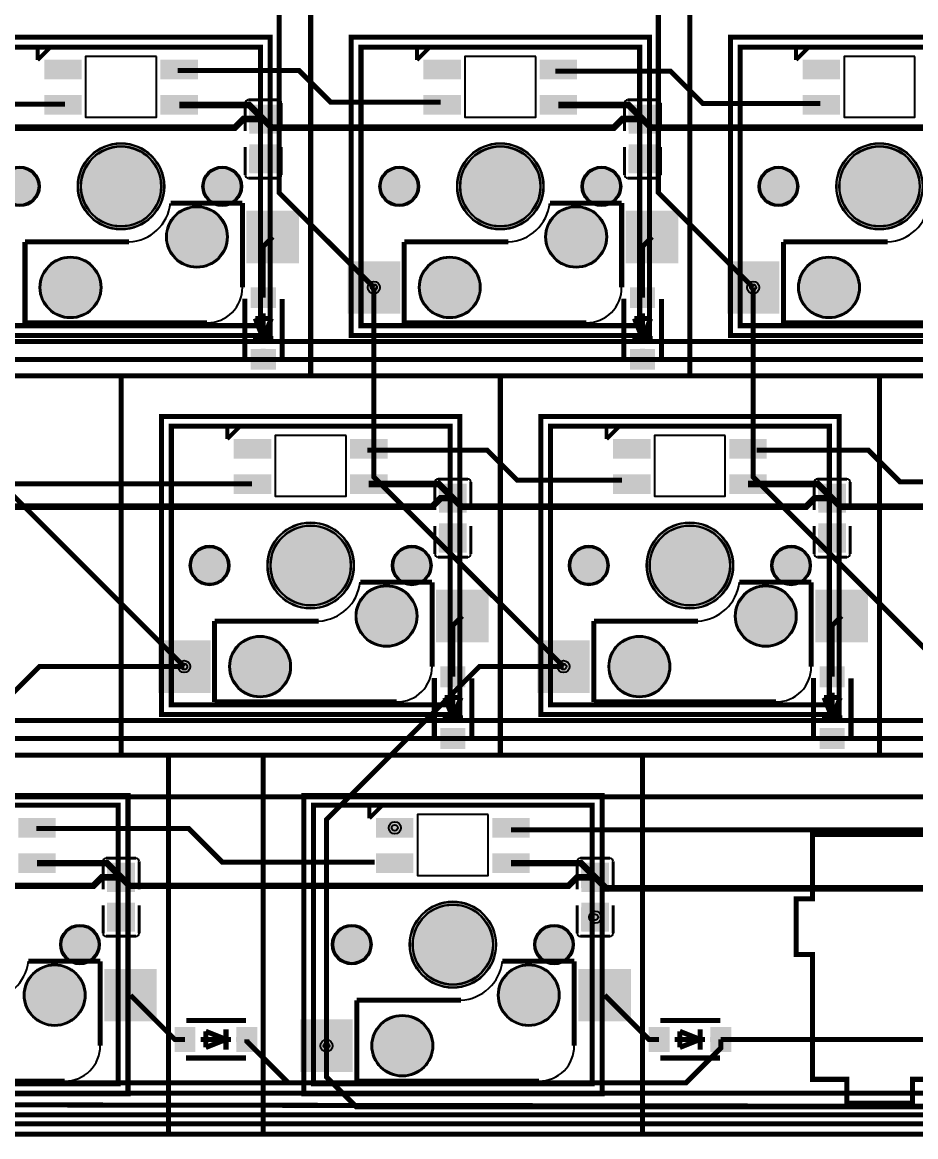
# Model space of a CAD drawing. Header units: millimetres. Extents: x 5 to 310, y -122 to -25.
# Drawn here: x 42.7 to 87.5, y -121.6 to -65.6 of the extents above; entities that cross this region are included whole.
import ezdxf

# ---------------------------------------------------------------- set-up
doc = ezdxf.new("R2010")
doc.units = ezdxf.units.MM
for name, color, linetype, true_color in [('BoardOutLine', 6, 'Continuous', 0xff00ff), ('BottomLayer', 5, 'Continuous', 0x0000ff), ('BottomPasteMaskLayer', 7, 'Continuous', 0x800000), ('BottomSilkLayer', 7, 'Continuous', 0x66cc33), ('BottomSolderMaskLayer', 7, 'Continuous', 0xaa00ff), ('Document', 7, 'Continuous', 0xffffff), ('Hole', 7, 'Continuous', 0x222222), ('Multi-Layer', 7, 'Continuous', 0xc0c0c0), ('TopLayer', 1, 'Continuous', 0xff0000), ('TopSilkLayer', 7, 'Continuous', 0xffcc00), ('TopSolderMaskLayer', 7, 'Continuous', 0x800080)]:
    doc.layers.add(name, color=color, linetype=linetype, true_color=true_color)

msp = doc.modelspace()

# ---------------------------------------------------------------- hatches: boundary and pattern name
at = {"layer": 'BottomLayer'}
for points in [[(43.816, -67.507), (45.594, -67.507), (45.594, -68.396), (43.816, -68.396)], [(49.658, -67.507), (51.436, -67.507), (51.436, -68.396), (49.658, -68.396)], [(62.867, -67.507), (64.645, -67.507), (64.645, -68.396), (62.867, -68.396)], [(68.709, -67.507), (70.487, -67.507), (70.487, -68.396), (68.709, -68.396)], [(81.917, -67.507), (83.695, -67.507), (83.695, -68.396), (81.917, -68.396)], [(43.816, -69.285), (45.594, -69.285), (45.594, -70.174), (43.816, -70.174)], [(49.658, -69.285), (51.436, -69.285), (51.436, -70.174), (49.658, -70.174)], [(62.867, -69.285), (64.645, -69.285), (64.645, -70.174), (62.867, -70.174)], [(68.709, -69.285), (70.487, -69.285), (70.487, -70.174), (68.709, -70.174)], [(81.917, -69.285), (83.695, -69.285), (83.695, -70.174), (81.917, -70.174)], [(55.445, -71.144), (54.095, -71.144), (54.095, -69.734), (55.445, -69.734)], [(74.495, -71.144), (73.145, -71.144), (73.145, -69.734), (74.495, -69.734)], [(55.445, -71.734), (54.095, -71.734), (54.095, -73.144), (55.445, -73.144)], [(74.495, -71.734), (73.145, -71.734), (73.145, -73.144), (74.495, -73.144)], [(53.976, -75.09), (56.516, -75.09), (56.516, -77.63), (53.976, -77.63)], [(73.027, -75.09), (75.567, -75.09), (75.567, -77.63), (73.027, -77.63)], [(59.057, -77.63), (61.597, -77.63), (61.597, -80.17), (59.057, -80.17)], [(78.107, -77.63), (80.647, -77.63), (80.647, -80.17), (78.107, -80.17)], [(55.37, -79.914), (55.37, -78.914), (54.17, -78.914), (54.17, -79.914)], [(74.42, -79.914), (74.42, -78.914), (73.22, -78.914), (73.22, -79.914)], [(55.37, -83.014), (55.37, -82.014), (54.17, -82.014), (54.17, -83.014)], [(74.42, -83.014), (74.42, -82.014), (73.22, -82.014), (73.22, -83.014)], [(53.341, -86.557), (55.119, -86.557), (55.119, -87.446), (53.341, -87.446)], [(59.183, -86.557), (60.961, -86.557), (60.961, -87.446), (59.183, -87.446)], [(72.392, -86.557), (74.17, -86.557), (74.17, -87.446), (72.392, -87.446)], [(78.234, -86.557), (80.012, -86.557), (80.012, -87.446), (78.234, -87.446)], [(53.341, -88.335), (55.119, -88.335), (55.119, -89.224), (53.341, -89.224)], [(59.183, -88.335), (60.961, -88.335), (60.961, -89.224), (59.183, -89.224)], [(72.392, -88.335), (74.17, -88.335), (74.17, -89.224), (72.392, -89.224)], [(78.234, -88.335), (80.012, -88.335), (80.012, -89.224), (78.234, -89.224)], [(64.97, -90.195), (63.62, -90.195), (63.62, -88.785), (64.97, -88.785)], [(84.021, -90.195), (82.671, -90.195), (82.671, -88.785), (84.021, -88.785)], [(64.97, -90.785), (63.62, -90.785), (63.62, -92.195), (64.97, -92.195)], [(84.021, -90.785), (82.671, -90.785), (82.671, -92.195), (84.021, -92.195)], [(63.501, -94.141), (66.041, -94.141), (66.041, -96.681), (63.501, -96.681)], [(82.552, -94.141), (85.092, -94.141), (85.092, -96.681), (82.552, -96.681)], [(49.531, -96.681), (52.071, -96.681), (52.071, -99.221), (49.531, -99.221)], [(68.582, -96.681), (71.122, -96.681), (71.122, -99.221), (68.582, -99.221)], [(64.895, -98.965), (64.895, -97.965), (63.695, -97.965), (63.695, -98.965)], [(83.946, -98.965), (83.946, -97.965), (82.746, -97.965), (82.746, -98.965)], [(64.895, -102.065), (64.895, -101.065), (63.695, -101.065), (63.695, -102.065)], [(83.946, -102.065), (83.946, -101.065), (82.746, -101.065), (82.746, -102.065)], [(42.514, -105.608), (44.292, -105.608), (44.292, -106.497), (42.514, -106.497)], [(60.485, -105.608), (62.263, -105.608), (62.263, -106.497), (60.485, -106.497)], [(66.327, -105.608), (68.105, -105.608), (68.105, -106.497), (66.327, -106.497)], [(42.514, -107.386), (44.292, -107.386), (44.292, -108.275), (42.514, -108.275)], [(60.485, -107.386), (62.263, -107.386), (62.263, -108.275), (60.485, -108.275)], [(66.327, -107.386), (68.105, -107.386), (68.105, -108.275), (66.327, -108.275)], [(48.301, -109.245), (46.951, -109.245), (46.951, -107.835), (48.301, -107.835)], [(72.114, -109.245), (70.764, -109.245), (70.764, -107.835), (72.114, -107.835)], [(48.301, -109.835), (46.951, -109.835), (46.951, -111.245), (48.301, -111.245)], [(72.114, -109.835), (70.764, -109.835), (70.764, -111.245), (72.114, -111.245)], [(46.832, -113.191), (49.372, -113.191), (49.372, -115.731), (46.832, -115.731)], [(70.645, -113.191), (73.185, -113.191), (73.185, -115.731), (70.645, -115.731)], [(56.675, -115.731), (59.215, -115.731), (59.215, -118.271), (56.675, -118.271)], [(51.339, -116.084), (50.339, -116.084), (50.339, -117.284), (51.339, -117.284)], [(54.439, -116.084), (53.439, -116.084), (53.439, -117.284), (54.439, -117.284)], [(75.152, -116.084), (74.152, -116.084), (74.152, -117.284), (75.152, -117.284)], [(78.252, -116.084), (77.252, -116.084), (77.252, -117.284), (78.252, -117.284)]]:
    msp.add_hatch(color=256, dxfattribs=at).paths.add_polyline_path(points)
at = {"layer": 'BottomPasteMaskLayer'}
for points in [[(43.816, -67.507), (45.594, -67.507), (45.594, -68.396), (43.816, -68.396)], [(49.658, -67.507), (51.436, -67.507), (51.436, -68.396), (49.658, -68.396)], [(62.867, -67.507), (64.645, -67.507), (64.645, -68.396), (62.867, -68.396)], [(68.709, -67.507), (70.487, -67.507), (70.487, -68.396), (68.709, -68.396)], [(81.917, -67.507), (83.695, -67.507), (83.695, -68.396), (81.917, -68.396)], [(43.816, -69.285), (45.594, -69.285), (45.594, -70.174), (43.816, -70.174)], [(49.658, -69.285), (51.436, -69.285), (51.436, -70.174), (49.658, -70.174)], [(62.867, -69.285), (64.645, -69.285), (64.645, -70.174), (62.867, -70.174)], [(68.709, -69.285), (70.487, -69.285), (70.487, -70.174), (68.709, -70.174)], [(81.917, -69.285), (83.695, -69.285), (83.695, -70.174), (81.917, -70.174)], [(55.39, -69.764), (54.11, -69.764), (54.06, -69.814), (54.06, -70.964), (54.11, -71.014), (54.52, -71.019), (54.52, -70.569), (54.97, -70.569), (54.97, -71.009), (55.39, -71.014), (55.44, -70.964), (55.44, -69.814)], [(74.44, -69.764), (73.16, -69.764), (73.11, -69.814), (73.11, -70.964), (73.16, -71.014), (73.57, -71.019), (73.57, -70.569), (74.02, -70.569), (74.02, -71.009), (74.44, -71.014), (74.49, -70.964), (74.49, -69.814)], [(55.39, -71.914), (54.97, -71.914), (54.97, -72.359), (54.52, -72.359), (54.52, -71.919), (54.11, -71.914), (54.06, -71.964), (54.06, -73.114), (54.11, -73.164), (55.39, -73.164), (55.44, -73.114), (55.44, -71.964)], [(74.44, -71.914), (74.02, -71.914), (74.02, -72.359), (73.57, -72.359), (73.57, -71.919), (73.16, -71.914), (73.11, -71.964), (73.11, -73.114), (73.16, -73.164), (74.44, -73.164), (74.49, -73.114), (74.49, -71.964)], [(53.976, -75.09), (56.516, -75.09), (56.516, -77.63), (53.976, -77.63)], [(73.027, -75.09), (75.567, -75.09), (75.567, -77.63), (73.027, -77.63)], [(59.057, -77.63), (61.597, -77.63), (61.597, -80.17), (59.057, -80.17)], [(78.107, -77.63), (80.647, -77.63), (80.647, -80.17), (78.107, -80.17)], [(55.37, -79.914), (55.37, -78.914), (54.17, -78.914), (54.17, -79.914)], [(74.42, -79.914), (74.42, -78.914), (73.22, -78.914), (73.22, -79.914)], [(55.37, -83.014), (55.37, -82.014), (54.17, -82.014), (54.17, -83.014)], [(74.42, -83.014), (74.42, -82.014), (73.22, -82.014), (73.22, -83.014)], [(53.341, -86.557), (55.119, -86.557), (55.119, -87.446), (53.341, -87.446)], [(59.183, -86.557), (60.961, -86.557), (60.961, -87.446), (59.183, -87.446)], [(72.392, -86.557), (74.17, -86.557), (74.17, -87.446), (72.392, -87.446)], [(78.234, -86.557), (80.012, -86.557), (80.012, -87.446), (78.234, -87.446)], [(53.341, -88.335), (55.119, -88.335), (55.119, -89.224), (53.341, -89.224)], [(59.183, -88.335), (60.961, -88.335), (60.961, -89.224), (59.183, -89.224)], [(72.392, -88.335), (74.17, -88.335), (74.17, -89.224), (72.392, -89.224)], [(78.234, -88.335), (80.012, -88.335), (80.012, -89.224), (78.234, -89.224)], [(64.915, -88.815), (63.635, -88.815), (63.585, -88.865), (63.585, -90.015), (63.635, -90.065), (64.045, -90.07), (64.045, -89.62), (64.495, -89.62), (64.495, -90.06), (64.915, -90.065), (64.965, -90.015), (64.965, -88.865)], [(83.966, -88.815), (82.686, -88.815), (82.636, -88.865), (82.636, -90.015), (82.686, -90.065), (83.096, -90.07), (83.096, -89.62), (83.546, -89.62), (83.546, -90.06), (83.966, -90.065), (84.016, -90.015), (84.016, -88.865)], [(64.915, -90.965), (64.495, -90.965), (64.495, -91.41), (64.045, -91.41), (64.045, -90.97), (63.635, -90.965), (63.585, -91.015), (63.585, -92.165), (63.635, -92.215), (64.915, -92.215), (64.965, -92.165), (64.965, -91.015)], [(83.966, -90.965), (83.546, -90.965), (83.546, -91.41), (83.096, -91.41), (83.096, -90.97), (82.686, -90.965), (82.636, -91.015), (82.636, -92.165), (82.686, -92.215), (83.966, -92.215), (84.016, -92.165), (84.016, -91.015)], [(63.501, -94.141), (66.041, -94.141), (66.041, -96.681), (63.501, -96.681)], [(82.552, -94.141), (85.092, -94.141), (85.092, -96.681), (82.552, -96.681)], [(49.531, -96.681), (52.071, -96.681), (52.071, -99.221), (49.531, -99.221)], [(68.582, -96.681), (71.122, -96.681), (71.122, -99.221), (68.582, -99.221)], [(64.895, -98.965), (64.895, -97.965), (63.695, -97.965), (63.695, -98.965)], [(83.946, -98.965), (83.946, -97.965), (82.746, -97.965), (82.746, -98.965)], [(64.895, -102.065), (64.895, -101.065), (63.695, -101.065), (63.695, -102.065)], [(83.946, -102.065), (83.946, -101.065), (82.746, -101.065), (82.746, -102.065)], [(42.514, -105.608), (44.292, -105.608), (44.292, -106.497), (42.514, -106.497)], [(60.485, -105.608), (62.263, -105.608), (62.263, -106.497), (60.485, -106.497)], [(66.327, -105.608), (68.105, -105.608), (68.105, -106.497), (66.327, -106.497)], [(42.514, -107.386), (44.292, -107.386), (44.292, -108.275), (42.514, -108.275)], [(60.485, -107.386), (62.263, -107.386), (62.263, -108.275), (60.485, -108.275)], [(66.327, -107.386), (68.105, -107.386), (68.105, -108.275), (66.327, -108.275)], [(48.246, -107.865), (46.966, -107.865), (46.916, -107.915), (46.916, -109.065), (46.966, -109.115), (47.376, -109.12), (47.376, -108.67), (47.826, -108.67), (47.826, -109.11), (48.246, -109.115), (48.296, -109.065), (48.296, -107.915)], [(72.059, -107.865), (70.779, -107.865), (70.729, -107.915), (70.729, -109.065), (70.779, -109.115), (71.189, -109.12), (71.189, -108.67), (71.639, -108.67), (71.639, -109.11), (72.059, -109.115), (72.109, -109.065), (72.109, -107.915)], [(48.246, -110.015), (47.826, -110.015), (47.826, -110.46), (47.376, -110.46), (47.376, -110.02), (46.966, -110.015), (46.916, -110.065), (46.916, -111.215), (46.966, -111.265), (48.246, -111.265), (48.296, -111.215), (48.296, -110.065)], [(72.059, -110.015), (71.639, -110.015), (71.639, -110.46), (71.189, -110.46), (71.189, -110.02), (70.779, -110.015), (70.729, -110.065), (70.729, -111.215), (70.779, -111.265), (72.059, -111.265), (72.109, -111.215), (72.109, -110.065)], [(46.832, -113.191), (49.372, -113.191), (49.372, -115.731), (46.832, -115.731)], [(70.645, -113.191), (73.185, -113.191), (73.185, -115.731), (70.645, -115.731)], [(56.675, -115.731), (59.215, -115.731), (59.215, -118.271), (56.675, -118.271)], [(51.339, -116.084), (50.339, -116.084), (50.339, -117.284), (51.339, -117.284)], [(54.439, -116.084), (53.439, -116.084), (53.439, -117.284), (54.439, -117.284)], [(75.152, -116.084), (74.152, -116.084), (74.152, -117.284), (75.152, -117.284)], [(78.252, -116.084), (77.252, -116.084), (77.252, -117.284), (78.252, -117.284)]]:
    msp.add_hatch(color=256, dxfattribs=at).paths.add_polyline_path(points)
at = {"layer": 'BottomSolderMaskLayer'}
for points in [[(43.765, -67.456), (45.645, -67.456), (45.645, -68.447), (43.765, -68.447)], [(49.607, -67.456), (51.487, -67.456), (51.487, -68.447), (49.607, -68.447)], [(62.816, -67.456), (64.695, -67.456), (64.695, -68.447), (62.816, -68.447)], [(68.658, -67.456), (70.537, -67.456), (70.537, -68.447), (68.658, -68.447)], [(81.866, -67.456), (83.746, -67.456), (83.746, -68.447), (81.866, -68.447)], [(43.765, -69.234), (45.645, -69.234), (45.645, -70.225), (43.765, -70.225)], [(49.607, -69.234), (51.487, -69.234), (51.487, -70.225), (49.607, -70.225)], [(62.816, -69.234), (64.695, -69.234), (64.695, -70.225), (62.816, -70.225)], [(68.658, -69.234), (70.537, -69.234), (70.537, -70.225), (68.658, -70.225)], [(81.866, -69.234), (83.746, -69.234), (83.746, -70.225), (81.866, -70.225)], [(55.469, -71.171), (54.071, -71.171), (54.071, -69.708), (55.469, -69.708)], [(74.52, -71.171), (73.121, -71.171), (73.121, -69.708), (74.52, -69.708)], [(45.451, -73.82, 1), (49.802, -73.82, 1)], [(64.501, -73.82, 1), (68.852, -73.82, 1)], [(83.552, -73.82, 1), (87.902, -73.82, 1)], [(55.469, -71.708), (54.071, -71.708), (54.071, -73.171), (55.469, -73.171)], [(74.52, -71.708), (73.121, -71.708), (73.121, -73.171), (74.52, -73.171)], [(41.546, -73.82, 1), (43.547, -73.82, 1)], [(51.706, -73.82, 1), (53.707, -73.82, 1)], [(60.596, -73.82, 1), (62.597, -73.82, 1)], [(70.756, -73.82, 1), (72.757, -73.82, 1)], [(79.647, -73.82, 1), (81.647, -73.82, 1)], [(49.886, -76.36, 1), (52.987, -76.36, 1)], [(68.936, -76.36, 1), (72.037, -76.36, 1)], [(53.925, -75.04), (56.567, -75.04), (56.567, -77.681), (53.925, -77.681)], [(72.976, -75.04), (75.617, -75.04), (75.617, -77.681), (72.976, -77.681)], [(43.536, -78.9, 1), (46.637, -78.9, 1)], [(59.006, -77.58), (61.647, -77.58), (61.647, -80.221), (59.006, -80.221)], [(62.586, -78.9, 1), (65.687, -78.9, 1)], [(78.056, -77.58), (80.698, -77.58), (80.698, -80.221), (78.056, -80.221)], [(81.637, -78.9, 1), (84.737, -78.9, 1)], [(55.401, -79.936), (55.401, -78.893), (54.14, -78.893), (54.14, -79.936)], [(74.451, -79.936), (74.451, -78.893), (73.19, -78.893), (73.19, -79.936)], [(55.401, -83.035), (55.401, -81.993), (54.14, -81.993), (54.14, -83.035)], [(74.451, -83.035), (74.451, -81.993), (73.19, -81.993), (73.19, -83.035)], [(53.291, -86.507), (55.17, -86.507), (55.17, -87.497), (53.291, -87.497)], [(59.133, -86.507), (61.012, -86.507), (61.012, -87.497), (59.133, -87.497)], [(72.341, -86.507), (74.221, -86.507), (74.221, -87.497), (72.341, -87.497)], [(78.183, -86.507), (80.063, -86.507), (80.063, -87.497), (78.183, -87.497)], [(53.291, -88.285), (55.17, -88.285), (55.17, -89.275), (53.291, -89.275)], [(59.133, -88.285), (61.012, -88.285), (61.012, -89.275), (59.133, -89.275)], [(72.341, -88.285), (74.221, -88.285), (74.221, -89.275), (72.341, -89.275)], [(78.183, -88.285), (80.063, -88.285), (80.063, -89.275), (78.183, -89.275)], [(64.995, -90.221), (63.596, -90.221), (63.596, -88.758), (64.995, -88.758)], [(84.045, -90.221), (82.646, -90.221), (82.646, -88.758), (84.045, -88.758)], [(54.976, -92.871, 1), (59.327, -92.871, 1)], [(74.026, -92.871, 1), (78.377, -92.871, 1)], [(64.995, -90.758), (63.596, -90.758), (63.596, -92.221), (64.995, -92.221)], [(84.045, -90.758), (82.646, -90.758), (82.646, -92.221), (84.045, -92.221)], [(51.071, -92.871, 1), (53.072, -92.871, 1)], [(61.231, -92.871, 1), (63.232, -92.871, 1)], [(70.121, -92.871, 1), (72.122, -92.871, 1)], [(80.281, -92.871, 1), (82.282, -92.871, 1)], [(59.411, -95.411, 1), (62.512, -95.411, 1)], [(78.461, -95.411, 1), (81.562, -95.411, 1)], [(63.451, -94.09), (66.092, -94.09), (66.092, -96.732), (63.451, -96.732)], [(82.501, -94.09), (85.143, -94.09), (85.143, -96.732), (82.501, -96.732)], [(49.481, -96.63), (52.122, -96.63), (52.122, -99.272), (49.481, -99.272)], [(53.061, -97.951, 1), (56.162, -97.951, 1)], [(68.531, -96.63), (71.173, -96.63), (71.173, -99.272), (68.531, -99.272)], [(72.111, -97.951, 1), (75.212, -97.951, 1)], [(64.926, -98.986), (64.926, -97.944), (63.665, -97.944), (63.665, -98.986)], [(83.976, -98.986), (83.976, -97.944), (82.715, -97.944), (82.715, -98.986)], [(64.926, -102.086), (64.926, -101.044), (63.665, -101.044), (63.665, -102.086)], [(83.976, -102.086), (83.976, -101.044), (82.715, -101.044), (82.715, -102.086)], [(42.463, -105.557), (44.343, -105.557), (44.343, -106.548), (42.463, -106.548)], [(60.434, -105.557), (62.314, -105.557), (62.314, -106.548), (60.434, -106.548)], [(66.276, -105.557), (68.156, -105.557), (68.156, -106.548), (66.276, -106.548)], [(42.463, -107.335), (44.343, -107.335), (44.343, -108.326), (42.463, -108.326)], [(60.434, -107.335), (62.314, -107.335), (62.314, -108.326), (60.434, -108.326)], [(66.276, -107.335), (68.156, -107.335), (68.156, -108.326), (66.276, -108.326)], [(48.325, -109.272), (46.927, -109.272), (46.927, -107.808), (48.325, -107.808)], [(72.138, -109.272), (70.74, -109.272), (70.74, -107.808), (72.138, -107.808)], [(62.12, -111.921, 1), (66.471, -111.921, 1)], [(48.325, -109.809), (46.927, -109.809), (46.927, -111.272), (48.325, -111.272)], [(72.138, -109.809), (70.74, -109.809), (70.74, -111.272), (72.138, -111.272)], [(44.562, -111.921, 1), (46.563, -111.921, 1)], [(58.215, -111.921, 1), (60.216, -111.921, 1)], [(68.375, -111.921, 1), (70.376, -111.921, 1)], [(42.742, -114.461, 1), (45.843, -114.461, 1)], [(66.555, -114.461, 1), (69.656, -114.461, 1)], [(46.781, -113.141), (49.423, -113.141), (49.423, -115.782), (46.781, -115.782)], [(70.594, -113.141), (73.236, -113.141), (73.236, -115.782), (70.594, -115.782)], [(56.624, -115.681), (59.266, -115.681), (59.266, -118.322), (56.624, -118.322)], [(60.205, -117.001, 1), (63.306, -117.001, 1)], [(51.364, -116.059), (50.313, -116.059), (50.313, -117.309), (51.364, -117.309)], [(54.464, -116.059), (53.413, -116.059), (53.413, -117.309), (54.464, -117.309)], [(75.177, -116.059), (74.126, -116.059), (74.126, -117.309), (75.177, -117.309)], [(78.277, -116.059), (77.226, -116.059), (77.226, -117.309), (78.277, -117.309)]]:
    msp.add_hatch(color=256, dxfattribs=at).paths.add_polyline_path(points)
at = {"layer": 'Document'}
for points in [[(54.897, -79.821), (54.897, -78.932), (54.643, -78.932), (54.643, -79.821)], [(73.947, -79.821), (73.947, -78.932), (73.693, -78.932), (73.693, -79.821)], [(54.334, -79.493), (55.223, -79.493), (55.223, -79.239), (54.334, -79.239)], [(73.384, -79.493), (74.273, -79.493), (74.273, -79.239), (73.384, -79.239)], [(54.897, -82.869), (54.897, -81.98), (54.643, -81.98), (54.643, -82.869)], [(73.947, -82.869), (73.947, -81.98), (73.693, -81.98), (73.693, -82.869)], [(64.422, -98.872), (64.422, -97.983), (64.168, -97.983), (64.168, -98.872)], [(83.473, -98.872), (83.473, -97.983), (83.219, -97.983), (83.219, -98.872)], [(63.859, -98.543), (64.748, -98.543), (64.748, -98.289), (63.859, -98.289)], [(82.909, -98.543), (83.798, -98.543), (83.798, -98.289), (82.909, -98.289)], [(64.422, -101.92), (64.422, -101.031), (64.168, -101.031), (64.168, -101.92)], [(83.473, -101.92), (83.473, -101.031), (83.219, -101.031), (83.219, -101.92)], [(50.917, -117.12), (50.917, -116.231), (50.663, -116.231), (50.663, -117.12)], [(74.73, -117.12), (74.73, -116.231), (74.476, -116.231), (74.476, -117.12)], [(51.246, -116.557), (50.357, -116.557), (50.357, -116.811), (51.246, -116.811)], [(54.294, -116.557), (53.405, -116.557), (53.405, -116.811), (54.294, -116.811)], [(75.059, -116.557), (74.17, -116.557), (74.17, -116.811), (75.059, -116.811)], [(78.107, -116.557), (77.218, -116.557), (77.218, -116.811), (78.107, -116.811)]]:
    msp.add_hatch(color=256, dxfattribs=at).paths.add_polyline_path(points)
at = {"layer": 'Multi-Layer'}
for points in [[(45.476, -73.82, 1), (49.776, -73.82, 1)], [(64.527, -73.82, 1), (68.827, -73.82, 1)], [(83.577, -73.82, 1), (87.877, -73.82, 1)], [(41.571, -73.82, 1), (43.521, -73.82, 1)], [(51.731, -73.82, 1), (53.681, -73.82, 1)], [(60.622, -73.82, 1), (62.572, -73.82, 1)], [(70.782, -73.82, 1), (72.732, -73.82, 1)], [(79.672, -73.82, 1), (81.622, -73.82, 1)], [(49.911, -76.36, 1), (52.961, -76.36, 1)], [(68.962, -76.36, 1), (72.012, -76.36, 1)], [(43.561, -78.9, 1), (46.611, -78.9, 1)], [(62.612, -78.9, 1), (65.662, -78.9, 1)], [(81.662, -78.9, 1), (84.712, -78.9, 1)], [(55.001, -92.871, 1), (59.301, -92.871, 1)], [(74.052, -92.871, 1), (78.352, -92.871, 1)], [(51.096, -92.871, 1), (53.046, -92.871, 1)], [(61.256, -92.871, 1), (63.206, -92.871, 1)], [(70.147, -92.871, 1), (72.097, -92.871, 1)], [(80.307, -92.871, 1), (82.257, -92.871, 1)], [(59.436, -95.411, 1), (62.486, -95.411, 1)], [(78.487, -95.411, 1), (81.537, -95.411, 1)], [(53.086, -97.951, 1), (56.136, -97.951, 1)], [(72.137, -97.951, 1), (75.187, -97.951, 1)], [(62.145, -111.921, 1), (66.445, -111.921, 1)], [(44.587, -111.921, 1), (46.537, -111.921, 1)], [(58.24, -111.921, 1), (60.19, -111.921, 1)], [(68.4, -111.921, 1), (70.35, -111.921, 1)], [(42.767, -114.461, 1), (45.817, -114.461, 1)], [(66.58, -114.461, 1), (69.63, -114.461, 1)], [(60.23, -117.001, 1), (63.28, -117.001, 1)]]:
    msp.add_hatch(color=256, dxfattribs=at).paths.add_polyline_path(points)
at = {"layer": 'TopSolderMaskLayer'}
for points in [[(45.451, -73.82, 1), (49.802, -73.82, 1)], [(64.501, -73.82, 1), (68.852, -73.82, 1)], [(83.552, -73.82, 1), (87.902, -73.82, 1)], [(41.546, -73.82, 1), (43.547, -73.82, 1)], [(51.706, -73.82, 1), (53.707, -73.82, 1)], [(60.596, -73.82, 1), (62.597, -73.82, 1)], [(70.756, -73.82, 1), (72.757, -73.82, 1)], [(79.647, -73.82, 1), (81.647, -73.82, 1)], [(49.886, -76.36, 1), (52.987, -76.36, 1)], [(68.936, -76.36, 1), (72.037, -76.36, 1)], [(43.536, -78.9, 1), (46.637, -78.9, 1)], [(62.586, -78.9, 1), (65.687, -78.9, 1)], [(81.637, -78.9, 1), (84.737, -78.9, 1)], [(54.976, -92.871, 1), (59.327, -92.871, 1)], [(74.026, -92.871, 1), (78.377, -92.871, 1)], [(51.071, -92.871, 1), (53.072, -92.871, 1)], [(61.231, -92.871, 1), (63.232, -92.871, 1)], [(70.121, -92.871, 1), (72.122, -92.871, 1)], [(80.281, -92.871, 1), (82.282, -92.871, 1)], [(59.411, -95.411, 1), (62.512, -95.411, 1)], [(78.461, -95.411, 1), (81.562, -95.411, 1)], [(53.061, -97.951, 1), (56.162, -97.951, 1)], [(72.111, -97.951, 1), (75.212, -97.951, 1)], [(62.12, -111.921, 1), (66.471, -111.921, 1)], [(44.562, -111.921, 1), (46.563, -111.921, 1)], [(58.215, -111.921, 1), (60.216, -111.921, 1)], [(68.375, -111.921, 1), (70.376, -111.921, 1)], [(42.742, -114.461, 1), (45.843, -114.461, 1)], [(66.555, -114.461, 1), (69.656, -114.461, 1)], [(60.205, -117.001, 1), (63.306, -117.001, 1)]]:
    msp.add_hatch(color=256, dxfattribs=at).paths.add_polyline_path(points)

# ---------------------------------------------------------------- linework, layer by layer
at = {"layer": 'BoardOutLine', "const_width": 0.254}
msp.add_lwpolyline([(4.766, -26.196), (309.566, -26.196), (309.566, -121.445), (4.766, -121.445), (4.766, -26.196)], close=True, dxfattribs=at)
at = {"layer": 'BottomLayer'}
for points, const_width in [([(44.816, -69.693), (33.978, -69.693), (32.25, -67.965), (24.326, -67.965)], 0.254), ([(63.678, -69.591), (58.158, -69.591), (56.566, -67.998), (50.47, -67.998)], 0.254), ([(82.746, -69.66), (76.853, -69.66), (75.227, -68.034), (69.436, -68.034)], 0.254), ([(54.77, -70.439), (54.06, -69.729), (50.547, -69.729)], 0.33), ([(73.82, -70.439), (73.111, -69.729), (69.598, -69.729)], 0.33), ([(28.576, -70.439), (29.003, -70.866), (53.34, -70.866), (53.767, -70.439), (54.77, -70.439)], 0.33), ([(54.77, -70.439), (55.197, -70.866), (72.39, -70.866), (72.817, -70.439), (73.82, -70.439)], 0.33), ([(73.82, -70.439), (74.247, -70.866), (91.44, -70.866), (91.867, -70.439), (92.871, -70.439)], 0.33), ([(55.246, -76.36), (54.77, -76.836), (54.77, -79.415)], 0.254), ([(74.297, -76.36), (73.82, -76.837), (73.82, -79.415)], 0.254), ([(280.696, -81.611), (280.696, -81.611), (22.454, -81.611)], 0.254), ([(28.576, -82.514), (28.576, -82.514), (307.188, -82.514)], 0.254), ([(54.206, -88.766), (41.6, -88.766), (39.909, -87.071), (28.712, -87.071)], 0.254), ([(72.786, -88.578), (67.518, -88.578), (66.015, -87.071), (59.992, -87.071)], 0.254), ([(91.742, -88.672), (86.756, -88.672), (85.159, -87.071), (79.561, -87.071)], 0.254), ([(64.295, -89.49), (63.586, -88.78), (60.072, -88.78)], 0.33), ([(83.346, -89.49), (82.636, -88.78), (79.123, -88.78)], 0.33), ([(33.764, -89.916), (63.246, -89.916), (63.673, -89.489), (64.295, -89.489)], 0.33), ([(64.295, -89.49), (64.722, -89.916), (82.042, -89.916), (82.469, -89.49), (83.346, -89.49)], 0.33), ([(83.346, -89.49), (83.772, -89.916), (101.092, -89.916), (101.519, -89.49), (102.396, -89.49)], 0.33), ([(64.771, -95.411), (64.295, -95.887), (64.295, -98.465)], 0.254), ([(83.822, -95.411), (83.346, -95.887), (83.346, -98.465)], 0.254), ([(280.696, -100.66), (12.723, -100.66), (10.592, -102.794), (10.592, -106.604), (11.862, -107.874), (11.905, -107.831), (13.749, -107.831)], 0.254), ([(307.188, -101.565), (307.188, -101.565), (33.338, -101.565)], 0.254), ([(153.01, -104.496), (153.01, -104.496), (11.659, -104.496)], 0.254), ([(60.373, -107.783), (52.718, -107.783), (51.024, -106.088), (43.371, -106.088)], 0.254), ([(132.598, -107.854), (131.019, -107.854), (129.324, -106.16), (67.216, -106.16)], 0.254), ([(47.626, -108.54), (46.916, -107.83), (43.403, -107.83)], 0.33), ([(71.439, -108.54), (70.729, -107.83), (67.216, -107.83)], 0.33), ([(23.813, -108.54), (24.239, -108.966), (46.228, -108.966), (46.654, -108.54), (47.626, -108.54)], 0.33), ([(47.626, -108.54), (48.052, -108.966), (70.104, -108.966), (70.53, -108.54), (71.439, -108.54)], 0.33), ([(71.44, -108.539), (71.991, -109.093), (141.605, -109.093), (142.159, -108.539), (142.878, -108.539)], 0.33), ([(48.102, -114.461), (50.325, -116.684), (50.839, -116.684)], 0.254), ([(71.915, -114.461), (74.138, -116.684), (74.652, -116.684)], 0.254), ([(56.033, -118.872), (31.826, -118.872), (30.124, -117.17), (30.124, -116.685)], 0.254), ([(53.94, -116.685), (53.94, -116.779), (56.033, -118.872), (75.997, -118.872), (77.752, -117.117), (77.752, -116.685)], 0.254), ([(77.752, -116.685), (108.049, -116.685), (110.287, -118.923), (147.346, -118.923), (149.19, -117.079), (149.19, -116.685)], 0.254), ([(19.533, -119.38), (19.533, -119.38), (150.267, -119.38)], 0.254), ([(19.431, -119.939), (19.431, -119.939), (150.267, -120.142)], 0.254), ([(19.723, -120.828), (19.825, -120.93), (150.267, -120.93)], 0.254)]:
    msp.add_lwpolyline(points, dxfattribs=dict(at, const_width=const_width))
at = {"layer": 'BottomSilkLayer'}
for points, const_width in [([(43.435, -67.47), (43.435, -67.47), (44.07, -66.835)], 0.2), ([(43.435, -66.835), (43.435, -66.835), (44.07, -66.835)], 0.2), ([(43.435, -67.47), (43.435, -67.47), (43.435, -66.835)], 0.2), ([(62.486, -67.47), (62.486, -67.47), (63.121, -66.835)], 0.2), ([(62.486, -66.835), (62.486, -66.835), (63.121, -66.835)], 0.2), ([(62.486, -67.47), (62.486, -67.47), (62.486, -66.835)], 0.2), ([(81.536, -67.47), (81.536, -67.47), (82.171, -66.835)], 0.2), ([(81.536, -66.835), (81.536, -66.835), (82.171, -66.835)], 0.2), ([(81.536, -67.47), (81.536, -67.47), (81.536, -66.835)], 0.2), ([(55.521, -69.476), (55.521, -69.476), (54.019, -69.476)], 0.152), ([(74.572, -69.476), (74.572, -69.476), (73.069, -69.476)], 0.152), ([(53.866, -69.628), (53.866, -69.628), (53.866, -71.038)], 0.152), ([(55.674, -71.038), (55.674, -71.038), (55.674, -69.628)], 0.152), ([(72.917, -69.628), (72.917, -69.628), (72.917, -71.038)], 0.152), ([(74.724, -71.038), (74.724, -71.038), (74.724, -69.628)], 0.152), ([(53.866, -73.25), (53.866, -73.25), (53.866, -71.84)], 0.152), ([(55.674, -71.84), (55.674, -71.84), (55.674, -73.25)], 0.152), ([(72.917, -73.25), (72.917, -73.25), (72.917, -71.84)], 0.152), ([(74.724, -71.84), (74.724, -71.84), (74.724, -73.25)], 0.152), ([(55.521, -73.403), (55.521, -73.403), (54.019, -73.403)], 0.152), ([(74.572, -73.403), (74.572, -73.403), (73.069, -73.403)], 0.152), ([(53.837, -82.471), (53.837, -82.471), (53.837, -79.471)], 0.254), ([(55.717, -82.484), (55.717, -82.484), (55.717, -79.484)], 0.254), ([(72.887, -82.471), (72.887, -82.471), (72.887, -79.471)], 0.254), ([(74.767, -82.484), (74.767, -82.484), (74.767, -79.484)], 0.254), ([(54.77, -81.726), (54.77, -81.726), (54.77, -80.202)], 0.254), ([(73.82, -81.726), (73.82, -81.726), (73.82, -80.202)], 0.254), ([(54.364, -80.456), (54.364, -80.456), (54.77, -81.472)], 0.254), ([(55.176, -80.456), (55.176, -80.456), (54.364, -80.456)], 0.254), ([(54.77, -81.472), (54.77, -81.472), (55.176, -80.456)], 0.254), ([(73.414, -80.456), (73.414, -80.456), (73.82, -81.472)], 0.254), ([(74.227, -80.456), (74.227, -80.456), (73.414, -80.456)], 0.254), ([(73.82, -81.472), (73.82, -81.472), (74.227, -80.456)], 0.254), ([(55.278, -81.472), (55.278, -81.472), (54.262, -81.472)], 0.254), ([(74.328, -81.472), (74.328, -81.472), (73.312, -81.472)], 0.254), ([(52.96, -86.521), (52.96, -86.521), (53.595, -85.886)], 0.2), ([(52.96, -85.886), (52.96, -85.886), (53.595, -85.886)], 0.2), ([(52.96, -86.521), (52.96, -86.521), (52.96, -85.886)], 0.2), ([(72.011, -86.521), (72.011, -86.521), (72.646, -85.886)], 0.2), ([(72.011, -85.886), (72.011, -85.886), (72.646, -85.886)], 0.2), ([(72.011, -86.521), (72.011, -86.521), (72.011, -85.886)], 0.2), ([(65.046, -88.526), (65.046, -88.526), (63.544, -88.526)], 0.152), ([(84.097, -88.526), (84.097, -88.526), (82.594, -88.526)], 0.152), ([(63.392, -88.678), (63.392, -88.678), (63.392, -90.088)], 0.152), ([(65.199, -90.088), (65.199, -90.088), (65.199, -88.678)], 0.152), ([(82.442, -88.678), (82.442, -88.678), (82.442, -90.088)], 0.152), ([(84.249, -90.088), (84.249, -90.088), (84.249, -88.678)], 0.152), ([(63.392, -92.301), (63.392, -92.301), (63.392, -90.891)], 0.152), ([(65.199, -90.891), (65.199, -90.891), (65.199, -92.301)], 0.152), ([(82.442, -92.301), (82.442, -92.301), (82.442, -90.891)], 0.152), ([(84.249, -90.891), (84.249, -90.891), (84.249, -92.301)], 0.152), ([(65.046, -92.453), (65.046, -92.453), (63.544, -92.453)], 0.152), ([(84.097, -92.453), (84.097, -92.453), (82.594, -92.453)], 0.152), ([(63.362, -101.522), (63.362, -101.522), (63.362, -98.522)], 0.254), ([(65.242, -101.535), (65.242, -101.535), (65.242, -98.535)], 0.254), ([(82.413, -101.522), (82.413, -101.522), (82.413, -98.522)], 0.254), ([(84.292, -101.535), (84.292, -101.535), (84.292, -98.535)], 0.254), ([(63.889, -99.507), (63.889, -99.507), (64.295, -100.523)], 0.254), ([(64.702, -99.507), (64.702, -99.507), (63.889, -99.507)], 0.254), ([(64.295, -100.777), (64.295, -100.777), (64.295, -99.253)], 0.254), ([(64.295, -100.523), (64.295, -100.523), (64.702, -99.507)], 0.254), ([(82.939, -99.507), (82.939, -99.507), (83.346, -100.523)], 0.254), ([(83.752, -99.507), (83.752, -99.507), (82.939, -99.507)], 0.254), ([(83.346, -100.777), (83.346, -100.777), (83.346, -99.253)], 0.254), ([(83.346, -100.523), (83.346, -100.523), (83.752, -99.507)], 0.254), ([(64.803, -100.523), (64.803, -100.523), (63.787, -100.523)], 0.254), ([(83.854, -100.523), (83.854, -100.523), (82.838, -100.523)], 0.254), ([(60.104, -105.571), (60.104, -105.571), (60.739, -104.936)], 0.2), ([(60.104, -104.936), (60.104, -104.936), (60.739, -104.936)], 0.2), ([(60.104, -105.571), (60.104, -105.571), (60.104, -104.936)], 0.2), ([(48.377, -107.576), (48.377, -107.576), (46.875, -107.576)], 0.152), ([(72.19, -107.576), (72.19, -107.576), (70.688, -107.576)], 0.152), ([(46.723, -107.729), (46.723, -107.729), (46.723, -109.139)], 0.152), ([(48.53, -109.139), (48.53, -109.139), (48.53, -107.729)], 0.152), ([(70.536, -107.729), (70.536, -107.729), (70.536, -109.139)], 0.152), ([(72.343, -109.139), (72.343, -109.139), (72.343, -107.729)], 0.152), ([(46.723, -111.351), (46.723, -111.351), (46.723, -109.941)], 0.152), ([(48.53, -109.941), (48.53, -109.941), (48.53, -111.351)], 0.152), ([(70.536, -111.351), (70.536, -111.351), (70.536, -109.941)], 0.152), ([(72.343, -109.941), (72.343, -109.941), (72.343, -111.351)], 0.152), ([(48.377, -111.504), (48.377, -111.504), (46.875, -111.504)], 0.152), ([(72.19, -111.504), (72.19, -111.504), (70.688, -111.504)], 0.152), ([(53.909, -115.737), (53.909, -115.737), (50.909, -115.737)], 0.254), ([(77.722, -115.737), (77.722, -115.737), (74.722, -115.737)], 0.254), ([(51.881, -116.278), (51.881, -116.278), (51.881, -117.09)], 0.254), ([(52.897, -116.684), (52.897, -116.684), (51.881, -116.278)], 0.254), ([(52.897, -116.176), (52.897, -116.176), (52.897, -117.192)], 0.254), ([(75.694, -116.278), (75.694, -116.278), (75.694, -117.09)], 0.254), ([(76.71, -116.684), (76.71, -116.684), (75.694, -116.278)], 0.254), ([(76.71, -116.176), (76.71, -116.176), (76.71, -117.192)], 0.254), ([(53.151, -116.684), (53.151, -116.684), (51.627, -116.684)], 0.254), ([(51.881, -117.09), (51.881, -117.09), (52.897, -116.684)], 0.254), ([(76.964, -116.684), (76.964, -116.684), (75.44, -116.684)], 0.254), ([(75.694, -117.09), (75.694, -117.09), (76.71, -116.684)], 0.254), ([(53.895, -117.617), (53.895, -117.617), (50.895, -117.617)], 0.254), ([(77.708, -117.617), (77.708, -117.617), (74.708, -117.617)], 0.254)]:
    msp.add_lwpolyline(points, dxfattribs=dict(at, const_width=const_width))
for centre, start, end in [((54.019, -69.628), 90, 180), ((55.521, -69.628), 0, 90), ((73.069, -69.628), 90, 180), ((74.572, -69.628), 0, 90), ((54.019, -73.25), 180, 270), ((55.521, -73.25), 270, 0), ((73.069, -73.25), 180, 270), ((74.572, -73.25), 270, 0), ((63.544, -88.678), 90, 180), ((65.046, -88.678), 0, 90), ((82.594, -88.678), 90, 180), ((84.097, -88.678), 0, 90), ((63.544, -92.301), 180, 270), ((65.046, -92.301), 270, 0), ((82.594, -92.301), 180, 270), ((84.097, -92.301), 270, 0), ((46.875, -107.729), 90, 180), ((48.377, -107.729), 0, 90), ((70.688, -107.729), 90, 180), ((72.19, -107.729), 0, 90), ((46.875, -111.351), 180, 270), ((48.377, -111.351), 270, 0), ((70.688, -111.351), 180, 270), ((72.19, -111.351), 270, 0)]:
    msp.add_arc(centre, 0.152, start, end, dxfattribs=at)
at = {"layer": 'BottomSolderMaskLayer'}
for centre, radius in [((47.626, -73.82), 2.175), ((66.677, -73.82), 2.175), ((85.727, -73.82), 2.175), ((47.626, -73.82), 2.024), ((66.677, -73.82), 2.024), ((85.727, -73.82), 2.024), ((42.546, -73.82), 1), ((42.546, -73.82), 0.949), ((52.706, -73.82), 1), ((52.706, -73.82), 0.949), ((61.597, -73.82), 1), ((61.597, -73.82), 0.949), ((71.757, -73.82), 1), ((71.757, -73.82), 0.949), ((80.647, -73.82), 1), ((80.647, -73.82), 0.949), ((51.436, -76.36), 1.55), ((51.436, -76.36), 1.525), ((70.487, -76.36), 1.55), ((70.487, -76.36), 1.525), ((45.086, -78.9), 1.55), ((45.086, -78.9), 1.525), ((64.137, -78.9), 1.55), ((64.137, -78.9), 1.525), ((83.187, -78.9), 1.55), ((83.187, -78.9), 1.525), ((57.151, -92.871), 2.175), ((76.202, -92.871), 2.175), ((57.151, -92.871), 2.024), ((76.202, -92.871), 2.024), ((52.071, -92.871), 1), ((52.071, -92.871), 0.949), ((62.231, -92.871), 1), ((62.231, -92.871), 0.949), ((71.122, -92.871), 1), ((71.122, -92.871), 0.949), ((81.282, -92.871), 1), ((81.282, -92.871), 0.949), ((60.961, -95.411), 1.55), ((60.961, -95.411), 1.525), ((80.012, -95.411), 1.55), ((80.012, -95.411), 1.525), ((54.611, -97.951), 1.55), ((54.611, -97.951), 1.525), ((73.662, -97.951), 1.55), ((73.662, -97.951), 1.525), ((64.295, -111.921), 2.175), ((64.295, -111.921), 2.024), ((45.562, -111.921), 1), ((45.562, -111.921), 0.949), ((59.215, -111.921), 1), ((59.215, -111.921), 0.949), ((69.375, -111.921), 1), ((69.375, -111.921), 0.949), ((44.292, -114.461), 1.55), ((44.292, -114.461), 1.525), ((68.105, -114.461), 1.55), ((68.105, -114.461), 1.525), ((61.755, -117.001), 1.55), ((61.755, -117.001), 1.525)]:
    msp.add_circle(centre, radius, dxfattribs=at)
at = {"layer": 'Document', "const_width": 0.254}
for points in [[(57.151, -83.345), (38.101, -83.345), (38.101, -64.295), (57.151, -64.295)], [(57.151, -64.295), (57.151, -64.295), (57.151, -83.345)], [(76.202, -83.345), (57.152, -83.345), (57.152, -64.295), (76.202, -64.295)], [(95.252, -83.345), (76.202, -83.345), (76.202, -64.295), (95.252, -64.295)], [(76.202, -64.295), (76.202, -64.295), (76.202, -83.345)], [(50.115, -74.659), (50.115, -74.659), (53.722, -74.659)], [(53.722, -74.659), (53.722, -74.659), (53.722, -78.9)], [(69.166, -74.659), (69.166, -74.659), (72.773, -74.659)], [(72.773, -74.659), (72.773, -74.659), (72.773, -78.9)], [(42.8, -76.614), (42.8, -76.614), (42.8, -80.678)], [(42.8, -76.614), (42.8, -76.614), (48.033, -76.614)], [(61.851, -76.614), (61.851, -76.614), (61.851, -80.678)], [(61.851, -76.614), (61.851, -76.614), (67.083, -76.614)], [(80.901, -76.614), (80.901, -76.614), (80.901, -80.678)], [(80.901, -76.614), (80.901, -76.614), (86.133, -76.614)], [(51.944, -80.678), (51.944, -80.678), (42.8, -80.678)], [(70.995, -80.678), (70.995, -80.678), (61.851, -80.678)], [(90.045, -80.678), (90.045, -80.678), (80.901, -80.678)], [(66.676, -102.396), (47.626, -102.396), (47.626, -83.346), (66.676, -83.346)], [(66.676, -83.346), (66.676, -83.346), (66.676, -102.396)], [(85.727, -102.396), (66.677, -102.396), (66.677, -83.346), (85.727, -83.346)], [(85.727, -83.346), (85.727, -83.346), (85.727, -102.396)], [(104.777, -102.396), (85.727, -102.396), (85.727, -83.346), (104.777, -83.346)], [(59.641, -93.709), (59.641, -93.709), (63.247, -93.709)], [(63.247, -93.709), (63.247, -93.709), (63.247, -97.951)], [(78.691, -93.709), (78.691, -93.709), (82.298, -93.709)], [(82.298, -93.709), (82.298, -93.709), (82.298, -97.951)], [(52.325, -95.665), (52.325, -95.665), (52.325, -99.729)], [(52.325, -95.665), (52.325, -95.665), (57.558, -95.665)], [(71.376, -95.665), (71.376, -95.665), (71.376, -99.729)], [(71.376, -95.665), (71.376, -95.665), (76.608, -95.665)], [(61.469, -99.729), (61.469, -99.729), (52.325, -99.729)], [(80.52, -99.729), (80.52, -99.729), (71.376, -99.729)], [(50.007, -121.446), (30.957, -121.446), (30.957, -102.396), (50.007, -102.396)], [(50.007, -102.396), (50.007, -102.396), (50.007, -121.446)], [(73.82, -121.446), (54.77, -121.446), (54.77, -102.396), (73.82, -102.396)], [(73.82, -102.396), (73.82, -102.396), (73.82, -121.446)], [(42.971, -112.759), (42.971, -112.759), (46.578, -112.759)], [(46.578, -112.759), (46.578, -112.759), (46.578, -117.001)], [(66.784, -112.759), (66.784, -112.759), (70.391, -112.759)], [(70.391, -112.759), (70.391, -112.759), (70.391, -117.001)], [(59.469, -114.715), (59.469, -114.715), (59.469, -118.779)], [(59.469, -114.715), (59.469, -114.715), (64.702, -114.715)], [(44.8, -118.779), (44.8, -118.779), (35.656, -118.779)], [(68.613, -118.779), (68.613, -118.779), (59.469, -118.779)]]:
    msp.add_lwpolyline(points, dxfattribs=at)
for points in [[(55.119, -81.313), (55.119, -66.327), (40.133, -66.327), (40.133, -81.313), (55.119, -81.313)], [(74.17, -81.313), (74.17, -66.327), (59.184, -66.327), (59.184, -81.313), (74.17, -81.313)], [(93.22, -81.313), (93.22, -66.327), (78.234, -66.327), (78.234, -81.313), (93.22, -81.313)], [(64.644, -100.364), (64.644, -85.378), (49.658, -85.378), (49.658, -100.364), (64.644, -100.364)], [(83.695, -100.364), (83.695, -85.378), (68.709, -85.378), (68.709, -100.364), (83.695, -100.364)], [(47.975, -119.414), (47.975, -104.428), (32.989, -104.428), (32.989, -119.414), (47.975, -119.414)], [(71.788, -119.414), (71.788, -104.428), (56.802, -104.428), (56.802, -119.414), (71.788, -119.414)]]:
    msp.add_lwpolyline(points, close=True, dxfattribs=at)
at = {"layer": 'Document'}
for centre, radius, start, end in [((47.912, -74.399), 2.219, 273.1216, 353.2761), ((66.962, -74.399), 2.219, 273.1216, 353.2761), ((86.013, -74.399), 2.219, 273.1216, 353.2761), ((51.953, -78.909), 1.769, 270, 0.2787), ((71.003, -78.909), 1.769, 270, 0.2787), ((57.437, -93.449), 2.219, 273.1216, 353.2761), ((76.487, -93.449), 2.219, 273.1216, 353.2761), ((61.478, -97.96), 1.769, 270, 0.2787), ((80.528, -97.96), 1.769, 270, 0.2787), ((40.768, -112.5), 2.219, 273.1216, 353.2761), ((64.581, -112.5), 2.219, 273.1216, 353.2761), ((44.809, -117.01), 1.769, 270, 0.2787), ((68.622, -117.01), 1.769, 270, 0.2787)]:
    msp.add_arc(centre, radius, start, end, dxfattribs=at)
at = {"layer": 'Hole'}
for centre in [(60.327, -78.9), (79.377, -78.9), (50.801, -97.951), (69.852, -97.951), (61.374, -106.052), (71.439, -110.54), (57.945, -117.001)]:
    msp.add_circle(centre, 0.152, dxfattribs=at)
at = {"layer": 'Multi-Layer'}
for points in [[(49.403, -67.288), (45.847, -67.288), (45.847, -70.345), (49.403, -70.345)], [(68.453, -67.288), (64.897, -67.288), (64.897, -70.345), (68.453, -70.345)], [(87.504, -67.288), (83.948, -67.288), (83.948, -70.345), (87.504, -70.345)], [(58.928, -86.339), (55.372, -86.339), (55.372, -89.395), (58.928, -89.395)], [(77.978, -86.339), (74.422, -86.339), (74.422, -89.395), (77.978, -89.395)], [(66.072, -105.389), (62.516, -105.389), (62.516, -108.445), (66.072, -108.445)]]:
    msp.add_lwpolyline(points, close=True, dxfattribs=at)
for centre, radius in [((47.626, -73.82), 2.15), ((66.677, -73.82), 2.15), ((85.727, -73.82), 2.15), ((47.626, -73.82), 2), ((66.677, -73.82), 2), ((85.727, -73.82), 2), ((42.546, -73.82), 0.975), ((42.546, -73.82), 0.925), ((52.706, -73.82), 0.975), ((52.706, -73.82), 0.925), ((61.597, -73.82), 0.975), ((61.597, -73.82), 0.925), ((71.757, -73.82), 0.975), ((71.757, -73.82), 0.925), ((80.647, -73.82), 0.975), ((80.647, -73.82), 0.925), ((51.436, -76.36), 1.525), ((51.436, -76.36), 1.5), ((70.487, -76.36), 1.525), ((70.487, -76.36), 1.5), ((45.086, -78.9), 1.525), ((45.086, -78.9), 1.5), ((64.137, -78.9), 1.525), ((64.137, -78.9), 1.5), ((83.187, -78.9), 1.525), ((83.187, -78.9), 1.5), ((60.327, -78.9), 0.305), ((79.377, -78.9), 0.305), ((57.151, -92.871), 2.15), ((57.151, -92.871), 2), ((76.202, -92.871), 2.15), ((76.202, -92.871), 2), ((52.071, -92.871), 0.975), ((52.071, -92.871), 0.925), ((62.231, -92.871), 0.975), ((62.231, -92.871), 0.925), ((71.122, -92.871), 0.975), ((71.122, -92.871), 0.925), ((81.282, -92.871), 0.975), ((81.282, -92.871), 0.925), ((60.961, -95.411), 1.525), ((60.961, -95.411), 1.5), ((80.012, -95.411), 1.525), ((80.012, -95.411), 1.5), ((54.611, -97.951), 1.525), ((54.611, -97.951), 1.5), ((73.662, -97.951), 1.525), ((73.662, -97.951), 1.5), ((50.801, -97.951), 0.305), ((69.852, -97.951), 0.305), ((61.374, -106.052), 0.305), ((64.295, -111.921), 2.15), ((64.295, -111.921), 2), ((71.439, -110.54), 0.305), ((45.562, -111.921), 0.975), ((45.562, -111.921), 0.925), ((59.215, -111.921), 0.975), ((59.215, -111.921), 0.925), ((69.375, -111.921), 0.975), ((69.375, -111.921), 0.925), ((44.292, -114.461), 1.525), ((44.292, -114.461), 1.5), ((68.105, -114.461), 1.525), ((68.105, -114.461), 1.5), ((61.755, -117.001), 1.525), ((61.755, -117.001), 1.5), ((57.945, -117.001), 0.305)]:
    msp.add_circle(centre, radius, dxfattribs=at)
at = {"layer": 'TopLayer', "const_width": 0.254}
for points in [[(55.564, -59.85), (55.564, -74.138), (60.327, -78.9)], [(74.614, -59.85), (74.614, -74.138), (79.377, -78.9)], [(41.276, -78.9), (41.276, -88.426), (50.801, -97.951)], [(60.327, -78.9), (60.327, -88.426), (69.852, -97.951)], [(79.377, -78.9), (79.377, -88.426), (88.902, -97.951)], [(34.133, -117), (34.133, -107.346), (43.528, -97.95), (50.8, -97.95)], [(57.945, -117), (57.945, -105.631), (65.626, -97.95), (69.853, -97.95)], [(10.32, -117), (10.32, -118.854), (12.395, -120.93), (146.533, -120.93), (158.7, -108.585)], [(34.133, -117), (34.133, -118.004), (36.601, -120.472), (146.203, -120.472), (158.039, -108.484)], [(57.945, -116.993), (57.945, -118.575), (59.436, -120.066), (145.695, -120.066), (157.226, -108.407)]]:
    msp.add_lwpolyline(points, dxfattribs=at)
at = {"layer": 'TopSilkLayer', "const_width": 0.254}
for points in [[(40.628, -66.82), (54.628, -66.82), (54.628, -80.819), (40.628, -80.819), (40.628, -66.82)], [(59.678, -66.82), (73.678, -66.82), (73.678, -80.819), (59.678, -80.819), (59.678, -66.82)], [(78.728, -66.82), (92.728, -66.82), (92.728, -80.819), (78.728, -80.819), (78.728, -66.82)], [(50.153, -85.87), (64.153, -85.87), (64.153, -99.869), (50.153, -99.869), (50.153, -85.87)], [(69.203, -85.87), (83.203, -85.87), (83.203, -99.869), (69.203, -99.869), (69.203, -85.87)], [(33.483, -104.92), (47.484, -104.92), (47.484, -118.919), (33.483, -118.919), (33.483, -104.92)], [(57.297, -104.92), (71.296, -104.92), (71.296, -118.919), (57.297, -118.919), (57.297, -104.92)]]:
    msp.add_lwpolyline(points, close=True, dxfattribs=at)
msp.add_lwpolyline([(128.733, -109.62), (89.109, -109.62), (89.109, -106.39), (82.358, -106.39), (82.358, -109.62), (81.534, -109.62), (81.534, -112.419), (82.358, -112.419), (82.358, -118.689), (84.083, -118.689), (84.083, -119.89), (87.384, -119.89), (87.384, -118.689), (89.109, -118.689), (89.109, -114.219), (128.733, -114.219)], dxfattribs=at)
at = {"layer": 'TopSolderMaskLayer'}
for centre, radius in [((47.626, -73.82), 2.175), ((66.677, -73.82), 2.175), ((85.727, -73.82), 2.175), ((47.626, -73.82), 2.024), ((66.677, -73.82), 2.024), ((85.727, -73.82), 2.024), ((42.546, -73.82), 1), ((42.546, -73.82), 0.949), ((52.706, -73.82), 1), ((52.706, -73.82), 0.949), ((61.597, -73.82), 1), ((61.597, -73.82), 0.949), ((71.757, -73.82), 1), ((71.757, -73.82), 0.949), ((80.647, -73.82), 1), ((80.647, -73.82), 0.949), ((51.436, -76.36), 1.55), ((51.436, -76.36), 1.525), ((70.487, -76.36), 1.55), ((70.487, -76.36), 1.525), ((45.086, -78.9), 1.55), ((45.086, -78.9), 1.525), ((64.137, -78.9), 1.55), ((64.137, -78.9), 1.525), ((83.187, -78.9), 1.55), ((83.187, -78.9), 1.525), ((57.151, -92.871), 2.175), ((76.202, -92.871), 2.175), ((57.151, -92.871), 2.024), ((76.202, -92.871), 2.024), ((52.071, -92.871), 1), ((52.071, -92.871), 0.949), ((62.231, -92.871), 1), ((62.231, -92.871), 0.949), ((71.122, -92.871), 1), ((71.122, -92.871), 0.949), ((81.282, -92.871), 1), ((81.282, -92.871), 0.949), ((60.961, -95.411), 1.55), ((60.961, -95.411), 1.525), ((80.012, -95.411), 1.55), ((80.012, -95.411), 1.525), ((54.611, -97.951), 1.55), ((54.611, -97.951), 1.525), ((73.662, -97.951), 1.55), ((73.662, -97.951), 1.525), ((64.295, -111.921), 2.175), ((64.295, -111.921), 2.024), ((45.562, -111.921), 1), ((45.562, -111.921), 0.949), ((59.215, -111.921), 1), ((59.215, -111.921), 0.949), ((69.375, -111.921), 1), ((69.375, -111.921), 0.949), ((44.292, -114.461), 1.55), ((44.292, -114.461), 1.525), ((68.105, -114.461), 1.55), ((68.105, -114.461), 1.525), ((61.755, -117.001), 1.55), ((61.755, -117.001), 1.525)]:
    msp.add_circle(centre, radius, dxfattribs=at)

doc.saveas('drawing.dxf')
